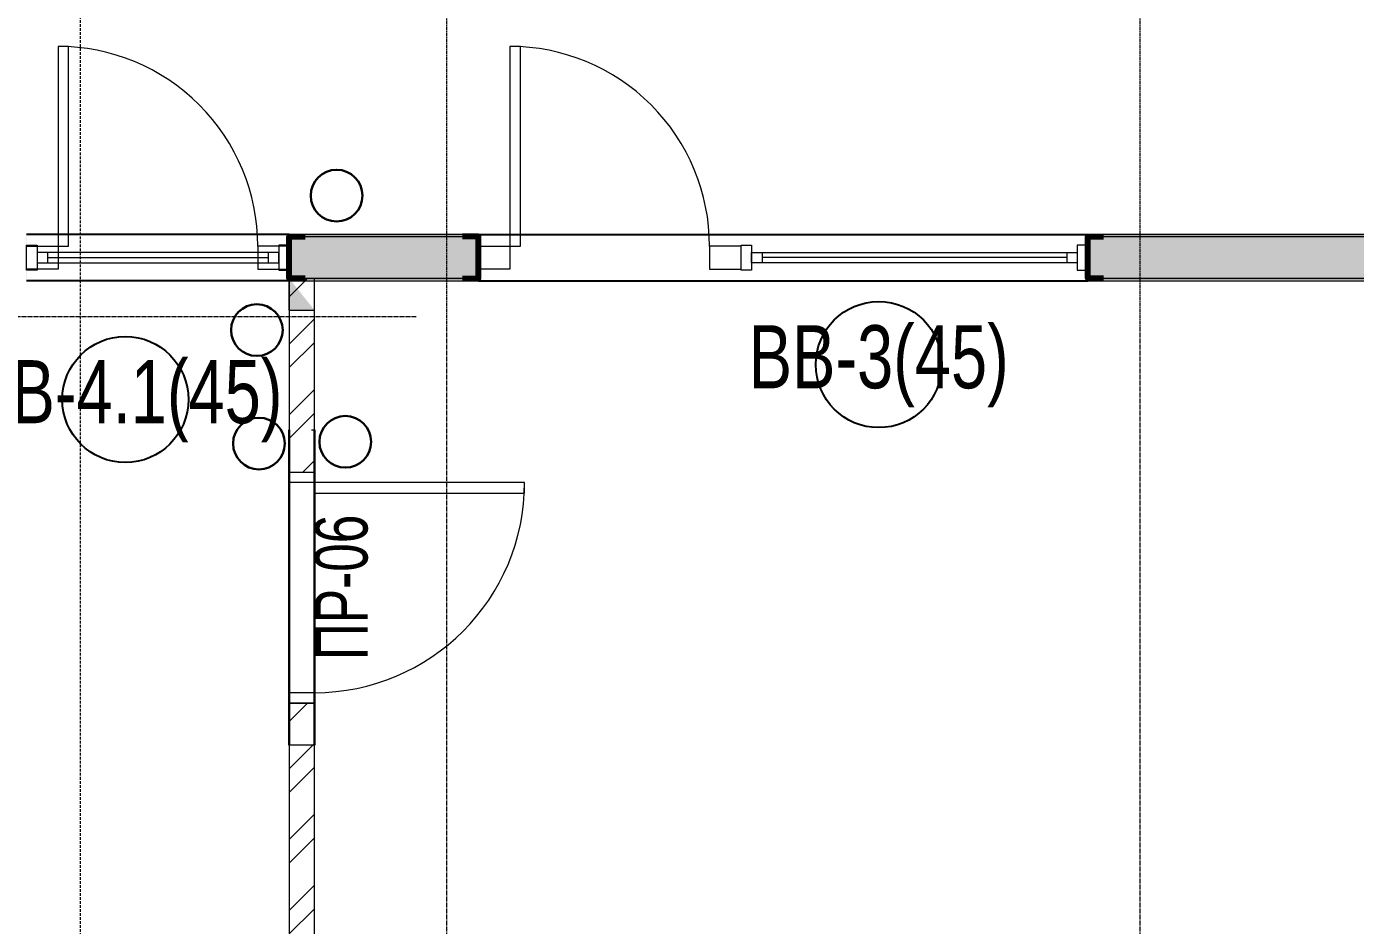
# Model space of a CAD drawing. Header units: millimetres. Extents: x -231292 to 573618, y -153144 to 564035.
# Drawn here: x 133629 to 139952, y 371105 to 375381 of the extents above; entities that cross this region are included whole.
import ezdxf
from ezdxf import colors
from ezdxf.entities.mleader import LeaderData, LeaderLine
from ezdxf.enums import TextEntityAlignment as Align
from ezdxf.math import Vec2, Vec3

# ---------------------------------------------------------------- set-up
doc = ezdxf.new("R2010")
doc.units = ezdxf.units.MM
doc.linetypes.add('CENTER2', pattern=[28.575, 19.05, -3.175, 3.175, -3.175])
doc.linetypes.add('DASHED', pattern=[19.05, 12.7, -6.35])
doc.layers.get('0').update_dxf_attribs({"color": 250})
doc.layers.get('Defpoints').update_dxf_attribs({"color": 250})
for name, color, linetype, lineweight in [('АР_Витраж', 250, 'Continuous', 13), ('АР_Витраж марка', 250, 'Continuous', 9), ('АР_Двери', 250, 'Continuous', 9), ('АР_Двери_витраж', 250, 'Continuous', 9), ('АР_Стены кирпич', 250, 'Continuous', 20), ('АР_Стены ПЕНОблок', 250, 'Continuous', 20), ('АР_Тонкая', 250, 'Continuous', 5), ('АР_Штриховка', 250, 'Continuous', 0), ('КМ_Фахверки', 250, 'Continuous', 80), ('ОВ_Отопление', 250, 'Continuous', 0), ('РД_Воронки с кровли', 250, 'Continuous', 18), ('РД_Оси_100', 250, 'Continuous', 0), ('РД_проем_инж перемыч_фахверк', 250, 'Continuous', 18), ('СКУД', 250, 'Continuous', 30)]:
    doc.layers.add(name, color=color, linetype=linetype, lineweight=lineweight)
for name, color, linetype, lineweight, plot in [('АР_Делит', 250, 'Continuous', 0, False), ('РД_Проем', 250, 'Continuous', 0, False), ('РД_проем_инж перемыч_подсчет', 250, 'Continuous', 30, False)]:
    doc.layers.add(name, color=color, linetype=linetype, lineweight=lineweight, plot=plot)
doc.layers.add('РД_Витраж_вн', color=250, linetype='Continuous')
doc.layers.add('РД_Перемычка инж проемов', color=250, linetype='Continuous')
doc.styles.add('Arial0', font='arial.ttf')
doc.styles.add('Arial_09', font='ARIALN.TTF', dxfattribs={"width": 0.9})
doc.styles.add('style1', font='ARIALN.TTF')
doc.styles.add('ккк', font='isocpeur.ttf', dxfattribs={"width": 0.85, "oblique": 15})

# ---------------------------------------------------------------- blocks, each defined once
blk = doc.blocks.new('Ф_пеноблок 200')
at = {"layer": 'КМ_Фахверки'}
blk.add_lwpolyline([(0, -75), (0, 0), (200, 0), (200, -75)], dxfattribs=at)
blk = doc.blocks.new('СОШ_2200_АР_ОСИ_М100_28.05.24')
at = {"layer": 'АР_Делит', "color": 5, "linetype": 'DASHED'}
blk.add_lwpolyline([(114955, 135155), (114955, -355), (93595.036, -355), (93595.036, 13855), (94145, 13855), (94145, 68320), (66055, 68320), (66055, 13857.73), (83455, 13857.73), (83455, -355), (45245, -355), (45245, 13145), (44695, 13145), (44695, 26755), (45245, 26755), (45245, 68320), (20455, 68320), (20455, 26755), (27955, 26755), (27955, 13145), (-355, 13145), (-355, 100855), (37145, 100855), (37145, 129155)], dxfattribs=at)
at = {"layer": 'РД_Оси_100', "linetype": 'CENTER2'}
for p, q in [((85200, -6155), (85200, 139938.679)), ((88500, -6155), (88500, 139938.679)), ((33000, 7800), (85055, 7800))]:
    blk.add_line(p, q, dxfattribs=at)
blk = doc.blocks.new('МаркаВитража1')
at = {"layer": 'Defpoints'}
blk.add_circle((0, 0), 3, dxfattribs=at)
at = {"color": 0, "linetype": 'ByBlock', "lineweight": -2, "style": 'Arial_09', "width": 0.9}
blk.add_attdef('АР-ОКНО:НАИМЕНОВАНИЕ', text='', height=3, dxfattribs=at).set_placement((0, 0), align=Align.MIDDLE)
blk = doc.blocks.new('MOK-МаркаПеремычки')
at = {"color": 0, "style": 'ккк', "oblique": 15, "width": 0.85}
blk.add_attdef('АР-ПРОЕМ:ПЕРЕМЫЧКА', text='', height=2.5, dxfattribs=at).set_placement((0, 0), align=Align.MIDDLE)

msp = doc.modelspace()

# ---------------------------------------------------------------- hatches: boundary and pattern name
at = {"layer": 'АР_Штриховка', "linetype": 'Continuous', "lineweight": 0}
h = msp.add_hatch(dxfattribs=at)
h.set_pattern_fill('AR-CONC', color=256, angle=-315, style=0)
h.set_pattern_definition([(95, (50428.77, 366201.75), (140.09465, 117.55338), [19.05, -209.55]), (40, (50428.77, 366201.75), (-160.01845, 110.17673), [15.24, -167.6406]), (145.45144, (50440.44, 366211.55), (-19.9238, 227.7301), [16.19, -178.09024]), (91.1842, (50392.85, 366237.67), (221.41024, 161.9534), [28.575, -314.325]), (141.63556, (50411.3, 366251.17), (-7.0866, 342.8268), [24.285, -267.1356]), (36.18415, (50392.85, 366237.67), (-7.0866, 342.8268), [22.86, -251.4597]), (66, (50419.79, 366246.65), (179.51998, 34.89515), [19.05, -209.55]), (11, (50419.79, 366246.65), (-86.53993, 173.9412), [15.24, -167.64]), (116.45145, (50434.75, 366249.56), (92.98005, 208.83634), [16.19, -178.08994]), (82.5, (50428.77, 366201.75), (-57.60547, 61.973414), [0, -165.608, 0, -170.18, 0, -168.275]), (52.5, (50428.77, 366201.75), (-23.58973, 118.087), [0, -97.028, 0, -161.798, 0, -64.135]), (12.5, (50388.716, 366161.7), (99.927863, 91.826196), [0, -63.5, 0, -198.12, 0, -262.89]), (2.5, (50370.76, 366143.74), (86.7639, 122.7224), [0, -82.55, 0, -131.572, 0, -186.69])])
h.paths.add_polyline_path([(133627.768, 374381.752), (133627.768, 374181.752), (133628.767, 374181.752), (133628.767, 374381.752)], flags=0)
h.paths.add_polyline_path([(134878.768, 374381.752), (134878.768, 374181.752), (135778.767, 374181.752), (135778.767, 374381.752)], flags=0)
h.paths.add_polyline_path([(138678.767, 374381.752), (138678.767, 374181.752), (144279.453, 374181.752), (144279.453, 374381.752)], flags=0)
h = msp.add_hatch(dxfattribs=at)
h.set_pattern_fill('ANSI32', color=256, scale=25, angle=-360, style=0)
h.set_pattern_definition([(45, (50428.77, 366201.75), (-168.3798, 168.3798), []), (45, (50541.02, 366201.75), (-168.3798, 168.3798), [])])
h.paths.add_polyline_path([(134998.768, 374181.752), (134878.768, 374181.752), (134878.768, 373261.753), (134998.768, 373261.753)], flags=0)
h.paths.add_polyline_path([(134998.768, 372161.753), (134878.768, 372161.753), (134878.767, 366351.753), (134998.767, 366351.753)], flags=0)
at = {"layer": 'ОВ_Отопление', "linetype": 'Continuous', "lineweight": 5}
for points in [[(134878.768, 374181.752), (134878.768, 374031.752), (134938.768, 374106.752)], [(134878.768, 374031.752), (134998.768, 374031.752), (134938.768, 374106.752)]]:
    msp.add_hatch(color=256, dxfattribs=at).paths.add_polyline_path(points, flags=0)

# ---------------------------------------------------------------- linework, layer by layer
at = {"layer": 'АР_Витраж', "linetype": 'Continuous', "lineweight": 5}
for p, q in [((133628.768, 374391.752), (134878.768, 374391.752)), ((138678.767, 374391.752), (137028.767, 374391.752)), ((133628.768, 374171.752), (134878.768, 374171.752)), ((138678.767, 374171.752), (137028.767, 374171.752))]:
    msp.add_line(p, q, dxfattribs=at)
at = {"layer": 'АР_Витраж', "linetype": 'Continuous', "lineweight": 13}
for p, q in [((133728.768, 374306.752), (133728.768, 374256.752)), ((134778.768, 374306.752), (134778.768, 374256.752)), ((137128.767, 374306.752), (137128.767, 374256.752)), ((138578.767, 374306.752), (138578.767, 374256.752)), ((133728.768, 374281.752), (134778.768, 374281.752)), ((138578.767, 374281.752), (137128.767, 374281.752))]:
    msp.add_line(p, q, dxfattribs=at)
for points in [[(133678.768, 374221.752), (133628.768, 374221.752), (133628.768, 374341.752), (133678.768, 374341.752)], [(133678.768, 374306.752), (133678.768, 374256.752), (134828.768, 374256.752), (134828.768, 374306.752)], [(134828.768, 374221.752), (134878.768, 374221.752), (134878.768, 374341.752), (134828.768, 374341.752)], [(137078.767, 374221.752), (137028.767, 374221.752), (137028.767, 374341.752), (137078.767, 374341.752)], [(138628.767, 374306.752), (138628.767, 374256.752), (137078.767, 374256.752), (137078.767, 374306.752)], [(138628.767, 374221.752), (138678.767, 374221.752), (138678.767, 374341.752), (138628.767, 374341.752)]]:
    msp.add_lwpolyline(points, close=True, dxfattribs=at)
at = {"layer": 'АР_Двери', "linetype": 'Continuous', "lineweight": 9}
for points in [[(134878.768, 373211.753), (134878.768, 373261.753), (134998.768, 373261.753), (134998.768, 373211.753)], [(134998.768, 373211.753), (134998.768, 373161.753), (135998.768, 373161.753), (135998.768, 373211.753)], [(134878.768, 372211.753), (134878.768, 372161.753), (134998.768, 372161.753), (134998.768, 372211.753)]]:
    msp.add_lwpolyline(points, close=True, dxfattribs=at)
msp.add_arc((134998.768, 373211.753), 1000, 269.9999972, 359.9999972, dxfattribs=at)
at = {"layer": 'АР_Двери_витраж', "linetype": 'Continuous', "lineweight": 9}
for points in [[(133778.768, 374336.752), (133828.768, 374336.752), (133828.768, 375286.752), (133778.768, 375286.752)], [(135928.767, 374336.752), (135978.767, 374336.752), (135978.768, 375286.752), (135928.768, 375286.752)], [(133778.768, 374226.752), (133628.768, 374226.752), (133628.768, 374336.752), (133778.768, 374336.752)], [(134728.768, 374226.752), (134878.768, 374226.752), (134878.768, 374336.752), (134728.768, 374336.752)], [(135928.767, 374226.752), (135778.767, 374226.752), (135778.767, 374336.752), (135928.767, 374336.752)], [(136878.767, 374226.752), (137028.767, 374226.752), (137028.767, 374336.752), (136878.767, 374336.752)]]:
    msp.add_lwpolyline(points, close=True, dxfattribs=at)
for centre in [(133778.768, 374336.752), (135928.767, 374336.752)]:
    msp.add_arc(centre, 950, 359.9999987, 89.9999987, dxfattribs=at)
at = {"layer": 'АР_Стены кирпич', "linetype": 'Continuous', "lineweight": 20}
for p, q in [((134998.768, 374181.752), (134878.768, 374181.752)), ((134878.768, 374181.752), (134878.768, 373261.753)), ((134998.768, 373261.753), (134998.768, 374181.752)), ((134878.768, 373261.753), (134998.768, 373261.753)), ((134878.768, 372161.753), (134878.767, 366351.753)), ((134998.768, 372161.753), (134878.768, 372161.753)), ((134998.767, 366351.753), (134998.768, 372161.753))]:
    msp.add_line(p, q, dxfattribs=at)
at = {"layer": 'АР_Стены кирпич', "linetype": 'Continuous', "lineweight": 0}
for p, q in [((134984.134, 373461.753), (134998.768, 373461.753)), ((134998.768, 371961.753), (134878.768, 371961.753))]:
    msp.add_line(p, q, dxfattribs=at)
at = {"layer": 'АР_Стены ПЕНОблок', "linetype": 'Continuous', "lineweight": 20}
for p, q in [((134878.768, 374381.752), (134878.768, 374181.752)), ((135778.767, 374381.752), (134878.768, 374381.752)), ((135778.767, 374181.752), (135778.767, 374381.752)), ((138678.767, 374381.752), (138678.767, 374181.752)), ((144279.453, 374381.752), (138678.767, 374381.752)), ((134878.768, 374181.752), (135778.767, 374181.752)), ((138678.767, 374181.752), (144279.453, 374181.752))]:
    msp.add_line(p, q, dxfattribs=at)
at = {"layer": 'АР_Тонкая', "linetype": 'Continuous', "lineweight": 0}
for p, q in [((134878.768, 374391.752), (134878.768, 374381.752)), ((135778.767, 374391.752), (134878.768, 374391.752)), ((134878.768, 374381.752), (135778.767, 374381.752)), ((135778.767, 374381.752), (135778.767, 374391.752)), ((138678.767, 374391.752), (138678.767, 374381.752)), ((144279.453, 374391.752), (138678.767, 374391.752)), ((138678.767, 374381.752), (144279.453, 374381.752)), ((134878.768, 374181.752), (134878.768, 374171.752)), ((135778.767, 374181.752), (134878.768, 374181.752)), ((135778.767, 374171.752), (135778.767, 374181.752)), ((138678.767, 374181.752), (138678.767, 374171.752)), ((144279.453, 374181.752), (138678.767, 374181.752)), ((134878.768, 374171.752), (135778.767, 374171.752)), ((138678.767, 374171.752), (144279.453, 374171.752))]:
    msp.add_line(p, q, dxfattribs=at)
at = {"layer": 'ОВ_Отопление', "linetype": 'Continuous', "lineweight": 9}
for p, q in [((134878.768, 374031.752), (134878.768, 374181.752)), ((134878.768, 374181.752), (134998.768, 374181.752)), ((134998.768, 374031.752), (134998.768, 374181.752)), ((134878.768, 374031.752), (134998.768, 374031.752))]:
    msp.add_line(p, q, dxfattribs=at)
at = {"layer": 'РД_Витраж_вн', "linetype": 'Continuous', "lineweight": -3}
for p, q in [((134878.767, 374391.752), (133628.767, 374391.752)), ((135778.767, 374391.752), (138678.767, 374391.752)), ((134878.767, 374171.752), (133628.767, 374171.752)), ((135778.767, 374171.752), (138678.767, 374171.752))]:
    msp.add_line(p, q, dxfattribs=at)
at = {"layer": 'РД_Проем', "linetype": 'Continuous', "lineweight": 0}
for p, q in [((134878.768, 374391.752), (133628.768, 374391.752)), ((135778.767, 374391.752), (138678.767, 374391.752)), ((134878.768, 374171.752), (133628.768, 374171.752)), ((135778.767, 374171.752), (138678.767, 374171.752)), ((134878.768, 373261.753), (134878.768, 372161.753)), ((134998.768, 373261.753), (134998.768, 372161.753))]:
    msp.add_line(p, q, dxfattribs=at)
at = {"layer": 'РД_проем_инж перемыч_подсчет', "linetype": 'Continuous', "lineweight": 30}
for p, q in [((134878.768, 371961.753), (134878.768, 373461.753)), ((134998.768, 371961.753), (134998.768, 373461.753))]:
    msp.add_line(p, q, dxfattribs=at)
at = {"layer": 'РД_проем_инж перемыч_фахверк', "linetype": 'Continuous', "lineweight": 18}
for p, q in [((133628.768, 374391.752), (134878.768, 374391.752)), ((138678.767, 374391.752), (135778.767, 374391.752)), ((133628.768, 374171.752), (134878.768, 374171.752)), ((138678.767, 374171.752), (135778.767, 374171.752))]:
    msp.add_line(p, q, dxfattribs=at)
at = {"layer": 'СКУД'}
for centre in [(135104.09, 374576.61), (134724.629, 373936.856), (134734.524, 373397.238), (135145.466, 373405.434)]:
    msp.add_circle(centre, 122.942, dxfattribs=at)

# ---------------------------------------------------------------- block references
at = {"layer": 'АР_Витраж марка', "linetype": 'Continuous', "lineweight": 9, "xscale": 100, "yscale": 100, "zscale": 100}
for p, values in [((137684.153, 373772.849), {'АР-ОКНО:НАИМЕНОВАНИЕ': 'ВВ-3(45)'}), ((134098.812, 373606.752), {'АР-ОКНО:НАИМЕНОВАНИЕ': 'ВВ-4.1(45)'})]:
    msp.add_blockref('МаркаВитража1', p, dxfattribs=at).add_auto_attribs(values)
at = {"layer": 'КМ_Фахверки'}
for p, rotation in [((134878.767, 374181.752), 90), ((138678.767, 374181.752), 90.00000000000001)]:
    msp.add_blockref('Ф_пеноблок 200', p, dxfattribs=dict(at, rotation=rotation))
at = {"layer": 'КМ_Фахверки', "xscale": -1, "rotation": 270}
msp.add_blockref('Ф_пеноблок 200', (135778.767, 374181.615), dxfattribs=at)
at = {"layer": 'РД_Оси_100'}
msp.add_blockref('СОШ_2200_АР_ОСИ_М100_28.05.24', (50428.768, 366201.753), dxfattribs=at)
at = {"layer": 'РД_Перемычка инж проемов', "linetype": 'Continuous', "lineweight": -3}
ref = msp.add_blockref('MOK-МаркаПеремычки', (135126.201, 372712.915, 200), dxfattribs=dict(at, xscale=100, yscale=100, zscale=100, rotation=89.99999999999997))
ref.add_attrib('АР-ПРОЕМ:ПЕРЕМЫЧКА', 'ПР-06', dxfattribs={"layer": '0', "color": 0, "height": 250, "rotation": 90, "style": 'Arial0', "width": 0.7}).set_placement((135126.201, 372712.915, 200), align=Align.MIDDLE)

# ---------------------------------------------------------------- leaders
at = {"layer": 'РД_Воронки с кровли', "lineweight": 70}
ml = msp.add_multileader_mtext('Standard', dxfattribs=at)
ml.set_content('ВК_Под потолком 4 этажа уйдет в с.у. соседний. ниже опускать не надо.', color=256, style='style1')
ml.set_leader_properties(color=256)
ml.build(insert=Vec2(0, 0))
ml.multileader.update_dxf_attribs({"has_dogleg": 0, "text_left_attachment_type": 6, "text_right_attachment_type": 6, "arrow_head_size": 500, "scale": 100})
ctx = ml.context
ctx.base_point, ctx.scale, ctx.char_height, ctx.arrow_head_size, ctx.landing_gap_size, ctx.plane_origin, ctx.plane_x_axis, ctx.plane_y_axis = Vec3(89976.721, 372153.495), 100, 300, 500, 50, Vec3(64943.192, 362296.395), Vec3(1, 0.00000001), Vec3(-0.00000001, 1)
ctx.left_attachment, ctx.right_attachment = 6, 6
notes = []
notes.append((ctx, [(0, (1, 1, 0), (94475.649, 372153.495), (-1, -0.00000001), 8, [(1, [(102928.768, 377981.754)], 0, [])])]))
ctx.mtext.insert, ctx.mtext.text_direction, ctx.mtext.rotation, ctx.mtext.width, ctx.mtext.defined_height, ctx.mtext.flow_direction = Vec3(90028.768, 372541.694), Vec3(1, 0.00000001), 0.00000001, 4538.94863, 395.157, 5
for ctx, leaders in notes:
    for number, flags, end, landing, length, lines in leaders:
        leader = LeaderData()
        leader.index, (leader.has_last_leader_line, leader.has_dogleg_vector, leader.attachment_direction) = number, flags
        leader.last_leader_point, leader.dogleg_vector, leader.dogleg_length = Vec3(end), Vec3(landing), length
        for number, points, colour, breaks in lines:
            line = LeaderLine()
            line.index, line.vertices, line.color, line.breaks = number, Vec3.list(points), colors.encode_raw_color(colour), breaks
            leader.lines.append(line)
        ctx.leaders.append(leader)

doc.saveas('drawing.dxf')
